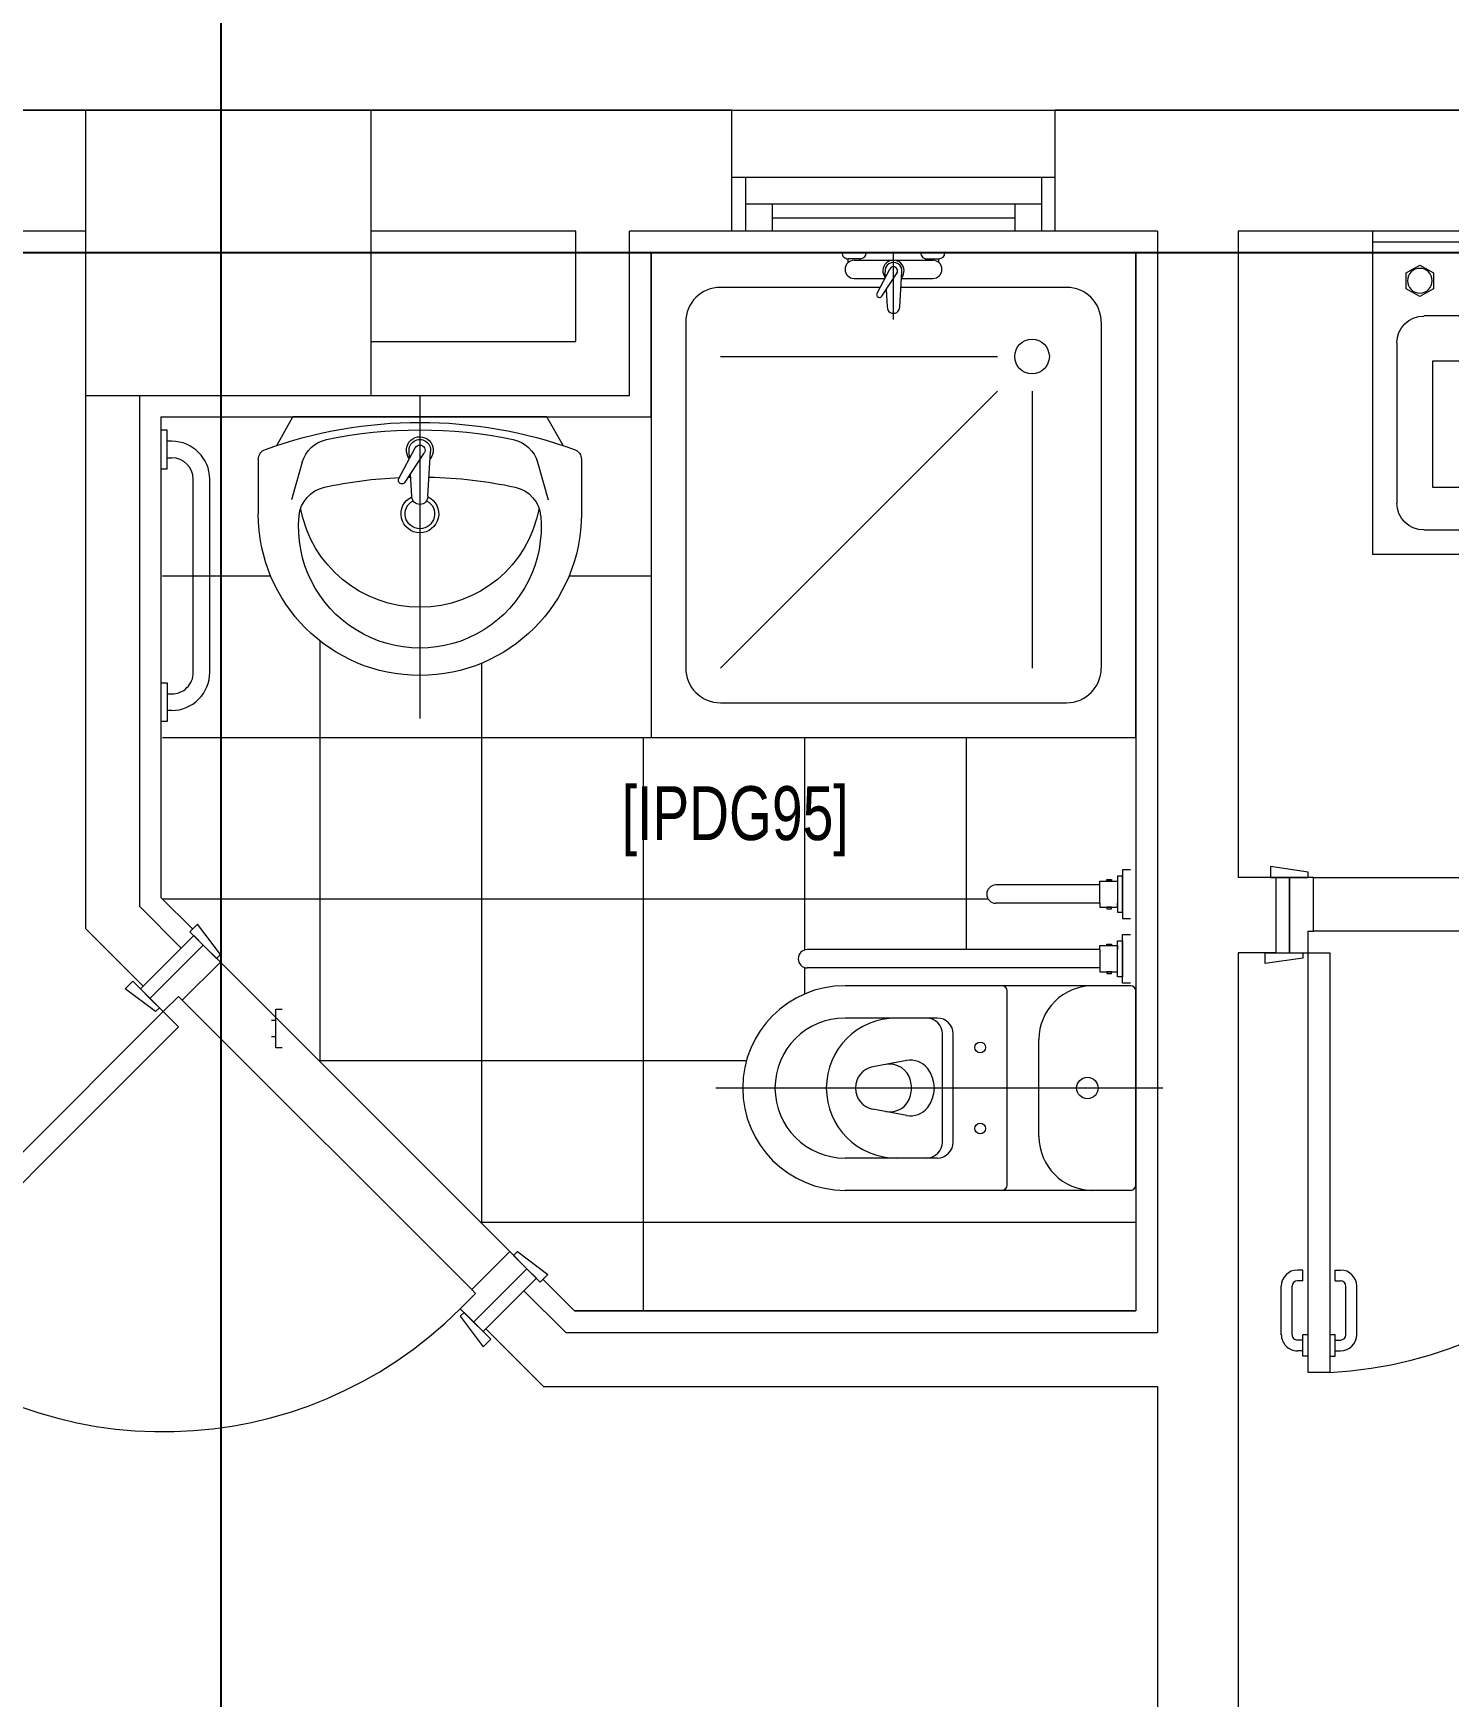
# Model space of a CAD drawing. Header units: metres. Extents: x -18745 to 220762, y -1579758 to -1356048.
# Drawn here: x 136814 to 139442, y -1429119 to -1426030 of the extents above; entities that cross this region are included whole.
import ezdxf

# ---------------------------------------------------------------- set-up
doc = ezdxf.new("R2010")
doc.units = ezdxf.units.M
doc.layers.get('0').update_dxf_attribs({"lineweight": 0})
for name, color, linetype, lineweight in [('A-100 - Copy$0$72_EGR_BASE_TEXT', 8, 'Continuous', 0), ('A-100 - Copy$0$Aluminum', 8, 'Continuous', 0), ('A-100 - Copy$0$car', 8, 'Continuous', 0), ('A-100 - Copy$0$Medical Equipment and Furniture', 8, 'Continuous', 0), ('A-100 - Copy$0$Proj', 8, 'Continuous', 0), ('A-100 - Copy$0$SANIT', 8, 'Continuous', 0), ('A-100 - Copy$0$Structure', 8, 'Continuous', 9), ('A-100 - Copy$0$Tiles', 8, 'Continuous', 0), ('A-100 - Copy$0$Walls', 8, 'Continuous', 0), ('A-100 - Copy$0$Wooden Joinery', 8, 'Continuous', 0)]:
    doc.layers.add(name, color=color, linetype=linetype, lineweight=lineweight)
doc.layers.add('A-100 - Copy$0$axes', color=8, linetype='Continuous')
doc.styles.add('A-100 - Copy$0$X3G_ENTITY_2587EA', font='swisscl.ttf', dxfattribs={"height": 200})

# ---------------------------------------------------------------- blocks, each defined once
blk = doc.blocks.new('A-100 - Copy$0$Slop Hopper')
at = {"layer": 'A-100 - Copy$0$SANIT'}
for p, q in [((1327.37, 1279.91), (1327.37, 1339.91)), ((1327.37, 1339.91), (1377.37, 1339.91)), ((1377.37, 1339.91), (1377.37, 1279.91)), ((1336.9, 1335.39), (1367.15, 1335.39)), ((1331.89, 1300.66), (1331.89, 1330.39)), ((1372.14, 1330.38), (1372.14, 1300.65)), ((1338.53, 1304.04), (1338.53, 1327.46)), ((1338.53, 1327.46), (1364.59, 1327.46)), ((1364.59, 1327.46), (1364.59, 1304.04)), ((1351.16, 1293.73), (1351.16, 1311.59)), ((1354.09, 1292.76), (1354.09, 1311.6)), ((1351.16, 1304.04), (1338.53, 1304.04)), ((1354.09, 1304.04), (1364.59, 1304.04)), ((1351.16, 1295.65), (1336.89, 1295.65)), ((1367.14, 1295.65), (1354.09, 1295.65)), ((1361.99, 1296.2), (1359.59, 1294.08)), ((1359.65, 1294.16), (1359.74, 1294.23)), ((1362.21, 1295.94), (1359.8, 1293.84)), ((1336.15, 1292.05), (1333.62, 1290.6)), ((1338.67, 1290.6), (1336.15, 1292.05)), ((1350.46, 1288.9), (1351.16, 1292.85)), ((1351.16, 1292.92), (1351.16, 1293.7)), ((1354.09, 1292.76), (1354.78, 1288.9)), ((1354.11, 1289.68), (1357.62, 1292.77)), ((1354.74, 1288.96), (1358.25, 1292.05)), ((1357.63, 1292.78), (1359.1, 1293.78)), ((1358.26, 1292.07), (1359.19, 1293.12)), ((1359.1, 1293.78), (1359.39, 1293.97)), ((1359.19, 1293.12), (1359.68, 1293.65)), ((1359.39, 1293.97), (1359.53, 1294.07)), ((1359.53, 1294.07), (1359.65, 1294.16)), ((1359.68, 1293.65), (1359.79, 1293.78)), ((1359.79, 1293.78), (1359.89, 1293.88)), ((1359.89, 1293.88), (1359.97, 1293.97)), ((1359.97, 1293.97), (1360.04, 1294.05)), ((1333.62, 1290.6), (1333.62, 1287.67)), ((1338.67, 1287.67), (1338.67, 1290.6)), ((1333.62, 1287.67), (1336.15, 1286.2)), ((1336.15, 1286.2), (1338.67, 1287.67)), ((1327.37, 1281.91), (1377.37, 1281.91)), ((1377.37, 1279.91), (1327.37, 1279.91))]:
    blk.add_line(p, q, dxfattribs=at)
blk.add_circle((1336.16, 1289.11), 2.3, dxfattribs=at)
for centre, radius, start, end in [((1336.89, 1330.38), 5, 89.9562, 179.9562), ((1367.14, 1330.38), 5, 0, 90), ((1352.31, 1315.19), 5.37, 289.1656, 257.5966), ((1352.62, 1311.59), 1.46, 359.85, 179.85), ((1336.9, 1300.66), 5, 179.9563, 269.9563), ((1367.14, 1300.65), 5, 270, 0), ((1362.07, 1296.1), 0.137, 39.4733, 129.4733), ((1362.12, 1296.06), 0.152, 310.9144, 40.9144), ((1352.63, 1292.81), 1.44, 179.0502, 359.0502), ((1352.62, 1287.73), 2.45, 100.5881, 79.4119)]:
    blk.add_arc(centre, radius, start, end, dxfattribs=at)
blk = doc.blocks.new('A-100 - Copy$0$A$C5B88081F')
at = {"layer": 'A-100 - Copy$0$car'}
for p, q in [((91.9, -7.1), (629.3, -544.5)), ((558.6, -615.2), (21.2, -77.8))]:
    blk.add_line(p, q, dxfattribs=at)
at = {"layer": 'A-100 - Copy$0$Wooden Joinery'}
for p, q in [((1102.4, 41.7), (1038.7, -21.9)), ((1158.9, 41.7), (1130.6, 13.4)), ((1151.9, 34.6), (1144.8, 41.7)), ((1166, 34.6), (1158.9, 41.7)), ((1116.5, 27.6), (1052.9, -36.1)), ((1137.7, 20.5), (1130.6, 27.6)), ((1137.7, 6.3), (1130.6, 13.4)), ((1194.3, 6.3), (1201.4, -0.7)), ((1166, -21.9), (1173.1, -29)), ((1201.4, -0.7), (1173.1, -29)), ((1180.1, -21.9), (1187.2, -29)), ((1194.3, -7.8), (1201.4, -14.9)), ((1059.9, -57.3), (1045.8, -71.4)), ((1059.9, -57.3), (1052.9, -50.2)), ((1187.2, -43.2), (1123.6, -106.8)), ((1201.4, -57.3), (1137.7, -120.9)), ((1045.8, -71.4), (1038.7, -64.4)), ((1102.4, -99.7), (1088.2, -113.9)), ((1088.2, -113.9), (1095.3, -120.9)), ((1102.4, -99.7), (1109.4, -106.8))]:
    blk.add_line(p, q, dxfattribs=at)
for points in [[(106.1, 35.4), (113.1, 42.4), (70.7, 99), (56.6, 84.9)], [(636.4, -495), (1187.2, 55.8), (1215.5, 27.6), (664.7, -523.3)], [(14.1, -70.7), (7.1, -77.8), (-49.5, -35.4), (-35.4, -21.2)], [(671.8, -530.3), (678.8, -523.3), (735.4, -565.7), (721.2, -579.8)], [(565.7, -622.3), (558.6, -629.3), (601, -685.9), (615.2, -671.8)]]:
    blk.add_lwpolyline(points, close=True, dxfattribs=at)
for points in [[(88.4, 53), (-10.6, -46), (-28.3, -28.3), (70.7, 70.7), (88.4, 53)], [(88.4, 53), (113.1, 28.3), (84.9, 0), (91.9, -7.1), (21.2, -77.8), (-10.6, -46), (88.4, 53)], [(689.4, -548), (664.7, -523.3), (636.4, -551.5), (629.3, -544.5), (558.6, -615.2), (590.4, -647), (689.4, -548)], [(689.4, -548), (590.4, -647), (608.1, -664.7), (707.1, -565.7), (689.4, -548)]]:
    blk.add_lwpolyline(points, dxfattribs=at)
for centre, radius, start, end in [((664.7, -523.3), 780, 47.9395, 135), ((1123.6, 20.5), 30, 45, 135), ((1123.6, 20.5), 10, 45, 135), ((1059.9, -43.2), 30, 135, 225), ((1180.1, -36.1), 10, 315, 45), ((1180.1, -36.1), 30, 315, 45), ((1059.9, -43.2), 10, 135, 225), ((1116.5, -99.7), 30, 225, 315), ((1116.5, -99.7), 10, 225, 315)]:
    blk.add_arc(centre, radius, start, end, dxfattribs=at)
blk = doc.blocks.new('A-100 - Copy$0$WC manta')
at = {"layer": 'A-100 - Copy$0$SANIT'}
for p, q in [((-0.12, 0.19), (0.41, 0.19)), ((-0.13, 0.18), (-0.13, -0.18)), ((0.109, 0.18), (0.109, -0.18)), ((0.239, 0.13), (0.41, 0.13)), ((0.209, 0.1), (0.209, -0.1)), ((0.229, 0.1), (0.229, -0.1)), ((0.05, 0.09), (0.05, -0.09)), ((0.2955, 0.051), (0.3581, 0.0393)), ((-0.18, 0), (0.65, 0)), ((0.2955, -0.051), (0.3581, -0.0393)), ((0.239, -0.13), (0.41, -0.13)), ((-0.12, -0.19), (0.41, -0.19))]:
    blk.add_line(p, q, dxfattribs=at)
for centre, radius in [((0.159, 0.0752), 0.01), ((-0.04, 0), 0.02), ((0.159, -0.0753), 0.01)]:
    blk.add_circle(centre, radius, dxfattribs=at)
for centre, radius, start, end in [((-0.12, 0.18), 0.01, 90, 180), ((-0.05, 0.09), 0.1, 0, 90), ((0.119, 0.18), 0.01, 90, 180), ((0.41, 0), 0.19, 270, 90), ((0.239, 0.1), 0.03, 90, 180), ((0.259, 0.1), 0.03, 90, 180), ((0.3147, 0), 0.13, 270, 90), ((0.41, 0), 0.13, 270, 90), ((0.3029, 0), 0.0588, 141.525, 218.475), ((0.2882, 0.0117), 0.04, 79.4289, 141.525), ((0.3271, 0.0044), 0.04, 79.4289, 166.4176), ((0.3507, 0), 0.04, 280.5711, 79.4289), ((0.3454, 0), 0.0588, 166.4176, 193.5824), ((0.3271, -0.0044), 0.04, 193.5824, 280.5711), ((0.2882, -0.0117), 0.04, 218.475, 280.5711), ((-0.05, -0.09), 0.1, 270, 0), ((0.239, -0.1), 0.03, 180, 270), ((0.259, -0.1), 0.03, 180, 270), ((-0.12, -0.18), 0.01, 180, 270), ((0.119, -0.18), 0.01, 180, 270)]:
    blk.add_arc(centre, radius, start, end, dxfattribs=at)
blk = doc.blocks.new('A-100 - Copy$0$lav-manta 60')
at = {"layer": 'A-100 - Copy$0$SANIT'}
for p, q in [((0, 0.04), (0, -0.56)), ((-0.2658, -0.0529), (-0.2358, 0)), ((-0.2358, 0), (0.2358, 0)), ((0.2658, -0.0529), (0.2358, 0)), ((0.0389, -0.1142), (0.0087, -0.0575)), ((-0.3, -0.0789), (-0.3, -0.18)), ((-0.2185, -0.0841), (-0.2383, -0.1537)), ((-0.015, -0.1473), (-0.0199, -0.064)), ((0.0274, -0.121), (-0.0078, -0.0673)), ((0.0191, -0.077), (0.0199, -0.064)), ((0.2185, -0.0841), (0.2383, -0.1537)), ((0.3, -0.0789), (0.3, -0.18)), ((0.015, -0.1473), (0.0174, -0.1057))]:
    blk.add_line(p, q, dxfattribs=at)
for centre, radius, start, end in [((0, -0.8557), 0.8457, 70.1771, 109.8229), ((0, -0.8696), 0.8457, 78.1914, 101.8086), ((-0.28, -0.0789), 0.02, 109.8229, 180), ((-0.1608, -0.1006), 0.06, 101.8086, 164.0794), ((0, -0.0617), 0.025, 320.7474, 220.368), ((0, -0.0617), 0.02, 353.2671, 186.682), ((0, -0.0617), 0.00966, 25.4127, 215.9577), ((0.1608, -0.1006), 0.06, 15.9206, 78.1914), ((0.28, -0.0789), 0.02, 0, 70.1771), ((0, -0.9572), 0.8457, 91.1572, 102.0883), ((0, -0.9572), 0.8457, 88.5486, 88.844), ((0.0332, -0.1176), 0.00666, 210.6852, 30.6852), ((0, -0.9572), 0.8457, 77.9117, 87.4274), ((-0.1645, -0.189), 0.06, 102.0883, 174.8142), ((0, -0.18), 0.035, 115.3106, 64.6894), ((0, -0.1473), 0.015, 180, 0), ((0.1645, -0.189), 0.06, 5.1858, 77.9117), ((0, -0.18), 0.3, 180, 0), ((0, -0.2039), 0.2252, 174.8142, 5.1858), ((0, -0.1282), 0.2252, 190.6097, 349.3903), ((0, -0.18), 0.0275, 117.1496, 62.8504)]:
    blk.add_arc(centre, radius, start, end, dxfattribs=at)
blk = doc.blocks.new('A-100 - Copy$0$SHOWER TRAY 80x80')
at = {"layer": 'A-100 - Copy$0$SANIT'}
for p, q in [((0, 0), (0, 0.8)), ((0.8, 0.8), (0, 0.8)), ((0.8, 0), (0.8, 0.8)), ((0.1143, 0.7429), (0.6857, 0.7429)), ((0.0571, 0.4124), (0.0571, 0.6857)), ((0.7429, 0.1143), (0.7429, 0.6857)), ((0.2286, 0.6286), (0.6857, 0.6286)), ((0.1714, 0.1143), (0.1714, 0.5714)), ((0.2286, 0.5714), (0.6857, 0.1143)), ((0.01, 0.455), (0.01, 0.475)), ((0.0163, 0.475), (0.01, 0.475)), ((0.0125, 0.455), (0.01, 0.455)), ((0.0125, 0.335), (0.0125, 0.465)), ((0.0425, 0.4133), (0.0425, 0.465)), ((0.0895, 0.4105), (0.0316, 0.4139)), ((0.11, 0.4), (0, 0.4)), ((0.0667, 0.3728), (0.0271, 0.3939)), ((0.0407, 0.3866), (0.0316, 0.3861)), ((0.0715, 0.3808), (0.0334, 0.4058)), ((0.0425, 0.335), (0.0425, 0.3857)), ((0.0608, 0.3878), (0.0895, 0.3895)), ((0.0571, 0.1143), (0.0571, 0.3779)), ((0.01, 0.345), (0.01, 0.325)), ((0.0125, 0.345), (0.01, 0.345)), ((0.0163, 0.325), (0.01, 0.325)), ((0.1143, 0.0571), (0.6857, 0.0571)), ((0, 0), (0.8, 0))]:
    blk.add_line(p, q, dxfattribs=at)
blk.add_circle((0.1714, 0.6286), 0.0286, dxfattribs=at)
for centre, radius, start, end in [((0.1143, 0.6857), 0.0571, 90, 180), ((0.6857, 0.6857), 0.0571, 360, 90), ((0, 0.475), 0.01, 0, 90), ((0.0275, 0.465), 0.015, 0, 180), ((0, 0.455), 0.01, 270, 0), ((0.03, 0.4), 0.0175, 49.632, 309.2526), ((0.03, 0.4), 0.014, 83.2671, 276.7329), ((0.03, 0.4), 0.00676, 54.0423, 244.5873), ((0.0895, 0.4), 0.0105, 270, 90), ((0.0691, 0.3768), 0.00467, 239.3148, 59.3148), ((0, 0.345), 0.01, 0, 90), ((0.0275, 0.335), 0.015, 180, 0), ((0, 0.325), 0.01, 270, 0), ((0.1143, 0.1143), 0.0571, 180, 270), ((0.6857, 0.1143), 0.0571, 270, 360)]:
    blk.add_arc(centre, radius, start, end, dxfattribs=at)
blk = doc.blocks.new('A-100 - Copy')
at = {"layer": 'A-100 - Copy$0$Aluminum'}
for p, q in [((138711.2, -1426297.7, 0), (138111.2, -1426297.7, 0)), ((138136.2, -1426297.7, 0), (138136.2, -1426397.7, 0)), ((138686.2, -1426297.7, 0), (138686.2, -1426397.7, 0)), ((138686.2, -1426347.7, 0), (138136.2, -1426347.7, 0)), ((138186.2, -1426347.7, 0), (138186.2, -1426397.7, 0)), ((138636.2, -1426347.7, 0), (138636.2, -1426397.7, 0)), ((138711.2, -1426397.7, 2.4), (138111.2, -1426397.7, 2.4)), ((138186.2, -1426372.7, 0), (138636.2, -1426372.7, 0))]:
    blk.add_line(p, q, dxfattribs=at)
at = {"layer": 'A-100 - Copy$0$axes'}
for p, q in [((137163.3, -1477297.4, 0), (137163.3, -1387547.7, 0)), ((178940.3, -1426437.7, 2.4), (96049.7, -1426437.7, 2.4))]:
    blk.add_line(p, q, dxfattribs=at)
at = {"layer": 'A-100 - Copy$0$Medical Equipment and Furniture', "elevation": 0}
blk.add_lwpolyline([(115563.3, -1421042.7), (122868.3, -1421042.7), (122868.3, -1426172.7), (159028.3, -1426172.7), (159136.2, -1440572.7), (159048.3, -1440572.7), (159048.3, -1440877.7)], dxfattribs=at)
at = {"layer": 'A-100 - Copy$0$Proj'}
blk.add_line((138111.2, -1426172.7, 2.4), (138711.2, -1426172.7, 2.4), dxfattribs=at)
at = {"layer": 'A-100 - Copy$0$SANIT'}
for p, q in [((137062.9, -1426767.1, 0), (137051.2, -1426767.1, 0)), ((137062.9, -1426839.1, 0), (137062.9, -1426767.1, 0)), ((137071.2, -1426787.8, 0), (137062.9, -1426787.8, 0)), ((137062.9, -1426818.4, 0), (137071.2, -1426818.4, 0)), ((137051.2, -1426839.1, 0), (137062.9, -1426839.1, 0)), ((137111.2, -1427217.6, 0), (137111.2, -1426858.1, 0)), ((137141.8, -1427217.8, 0), (137141.8, -1426858, 0)), ((137051.2, -1427236.3, 0), (137062.9, -1427236.3, 0)), ((137062.9, -1427236.3, 0), (137062.9, -1427308.3, 0)), ((137062.9, -1427257, 0), (137071.2, -1427257, 0)), ((137071.2, -1427287.6, 0), (137062.9, -1427287.6, 0)), ((137062.9, -1427308.3, 0), (137051.2, -1427308.3, 0)), ((138807.2, -1427601.3, 0), (138816, -1427601.3, 0)), ((138807.2, -1427604.3, 0), (138807.2, -1427601.3, 0)), ((138816, -1427601.3, 0), (138816, -1427604.3, 0)), ((138836.2, -1427595.3, 0), (138827.1, -1427595.3, 0)), ((138827.1, -1427595.3, 0), (138827.1, -1427662, 0)), ((138851.2, -1427583.7, 0), (138836.2, -1427583.7, 0)), ((138836.2, -1427583.7, 0), (138836.2, -1427673.7, 0)), ((138836.2, -1427662, 0), (138836.2, -1427595.3, 0)), ((138794.3, -1427611.7, 0), (138601.2, -1427611.7, 0)), ((138794.3, -1427611.7, 0), (138794.3, -1427604.3, 0)), ((138794.3, -1427604.3, 0), (138827.1, -1427604.3, 0)), ((138794.3, -1427645.7, 0), (138794.3, -1427611.7, 0)), ((138816, -1427604.3, 0), (138807.2, -1427604.3, 0)), ((138827.1, -1427604.3, 0), (138827.1, -1427611.7, 0)), ((138794.3, -1427645.7, 0), (138601.2, -1427645.7, 0)), ((138794.3, -1427645.7, 0), (138794.3, -1427653, 0)), ((138794.3, -1427653, 0), (138827.1, -1427653, 0)), ((138816, -1427653, 0), (138807.2, -1427653, 0)), ((138807.2, -1427653, 0), (138807.2, -1427656, 0)), ((138807.2, -1427656, 0), (138816, -1427656, 0)), ((138816, -1427656, 0), (138816, -1427653, 0)), ((138827.1, -1427653, 0), (138827.1, -1427645.7, 0)), ((138827.1, -1427662, 0), (138836.2, -1427662, 0)), ((138836.2, -1427673.7, 0), (138851.2, -1427673.7, 0)), ((138794.3, -1427724.3, 0), (138827.1, -1427724.3, 0)), ((138794.3, -1427731.7, 0), (138794.3, -1427724.3, 0)), ((138807.2, -1427721.3, 0), (138816, -1427721.3, 0)), ((138807.2, -1427724.3, 0), (138807.2, -1427721.3, 0)), ((138816, -1427724.3, 0), (138807.2, -1427724.3, 0)), ((138816, -1427721.3, 0), (138816, -1427724.3, 0)), ((138827.1, -1427782, 0), (138827.1, -1427715.3, 0)), ((138827.1, -1427715.3, 0), (138836.2, -1427715.3, 0)), ((138827.1, -1427724.3, 0), (138827.1, -1427731.7, 0)), ((138836.2, -1427703.7, 0), (138851.2, -1427703.7, 0)), ((138836.2, -1427793.7, 0), (138836.2, -1427703.7, 0)), ((138836.2, -1427715.3, 0), (138836.2, -1427782, 0)), ((138794.3, -1427731.7, 0), (138251.2, -1427731.7, 0)), ((138794.3, -1427731.7, 0), (138794.3, -1427765.7, 0)), ((138794.3, -1427765.7, 0), (138251.2, -1427765.7, 0)), ((138794.3, -1427765.7, 0), (138794.3, -1427773, 0)), ((138794.3, -1427773, 0), (138827.1, -1427773, 0)), ((138816, -1427773, 0), (138807.2, -1427773, 0)), ((138807.2, -1427773, 0), (138807.2, -1427776, 0)), ((138807.2, -1427776, 0), (138816, -1427776, 0)), ((138816, -1427776, 0), (138816, -1427773, 0)), ((138827.1, -1427773, 0), (138827.1, -1427765.7, 0)), ((138836.2, -1427782, 0), (138827.1, -1427782, 0)), ((138851.2, -1427793.7, 0), (138836.2, -1427793.7, 0)), ((137264.5, -1427914.1, 0), (137264.5, -1427842.1, 0)), ((137264.5, -1427842.1, 0), (137276.2, -1427842.1, 0)), ((137256.2, -1427862.8, 0), (137264.5, -1427862.8, 0)), ((137264.5, -1427893.4, 0), (137256.2, -1427893.4, 0)), ((137276.2, -1427914.1, 0), (137264.5, -1427914.1, 0))]:
    blk.add_line(p, q, dxfattribs=at)
for centre, radius, start, end in [((137071.2, -1426858.4, 0), 70.6, 359.9995, 89.9995), ((137071.2, -1426858.4, 0), 40, 359.9995, 89.9995), ((137071.2, -1427217, 0), 70.6, 270.0005, 0.0005), ((137071.2, -1427217, 0), 40, 270.0005, 0.0005), ((138601.2, -1427628.7, 0), 17, 89.9999, 269.9999), ((138251.2, -1427748.7, 0), 17, 90.0001, 270.0001)]:
    blk.add_arc(centre, radius, start, end, dxfattribs=at)
at = {"layer": 'A-100 - Copy$0$Structure', "elevation": 0}
blk.add_lwpolyline([(136911.2, -1426702.7), (137441.2, -1426702.7), (137441.2, -1426172.7), (136911.2, -1426172.7)], close=True, dxfattribs=at)
at = {"layer": 'A-100 - Copy$0$Tiles'}
for p, q in [((137961.2, -1426742.7, 0), (137961.2, -1426437.7, 0)), ((137961.2, -1426437.7, 0), (138861.2, -1426437.7, 0)), ((138861.2, -1426437.7, 0), (138861.2, -1428402.7, 0)), ((138861.2, -1426437.7, 0), (138861.2, -1428402.7, 0)), ((137051.2, -1426742.7, 0), (137051.2, -1427634.7, 0)), ((137051.2, -1426742.7, 0), (137961.2, -1426742.7, 0)), ((137054.2, -1427037.7, 2.4), (137254.8, -1427037.7, 2.4)), ((137809, -1427037.7, 2.4), (137961.2, -1427037.7, 2.4)), ((137346.2, -1427158.4, 2.4), (137346.2, -1427939.7, 2.4)), ((137646.2, -1427200, 2.4), (137646.2, -1428239.7, 2.4)), ((137054.2, -1427337.7, 2.4), (138856.2, -1427337.7, 2.4)), ((137946.2, -1427337.7, 2.4), (137946.2, -1428402.7, 2.4)), ((137946.2, -1427337.7, 2.4), (138139.2, -1427337.7, 2.4)), ((138173.2, -1427337.7, 2.4), (138214.4, -1427337.7, 2.4)), ((138246.2, -1427337.7, 2.4), (138246.2, -1427732.4, 2.4)), ((138546.2, -1427337.7, 2.4), (138546.2, -1427731.7, 2.4)), ((137110, -1427693.4, 0), (137051.2, -1427634.7, 0)), ((137054.2, -1427637.7, 2.4), (138586.8, -1427637.7, 2.4)), ((138246.2, -1427764.9, 2.4), (138246.2, -1427814.1, 2.4)), ((137344.2, -1427937.7, 2.4), (138138.2, -1427937.7, 2.4)), ((137644.2, -1428237.7, 2.4), (138861.2, -1428237.7, 2.4)), ((138696.2, -1428237.7, 2.4), (138765.6, -1428237.7, 2.4)), ((138796.2, -1428237.7, 2.4), (138856.2, -1428237.7, 2.4)), ((137819.2, -1428402.7, 0), (137760.5, -1428344, 0)), ((137819.2, -1428402.7, 0), (137760.5, -1428344, 0)), ((137819.2, -1428402.7, 0), (138861.2, -1428402.7, 0)), ((138861.2, -1428402.7, 0), (137819.2, -1428402.7, 0))]:
    blk.add_line(p, q, dxfattribs=at)
at = {"layer": 'A-100 - Copy$0$Walls'}
for p, q in [((136911.2, -1426172.7, 0), (136023.7, -1426172.7, 0)), ((138111.2, -1426172.7, 2.4), (137441.2, -1426172.7, 0)), ((138111.2, -1426397.7, 2.4), (138111.2, -1426172.7, 2.4)), ((139591.2, -1426172.7, 0), (138711.2, -1426172.7, 2.4)), ((138711.2, -1426397.7, 2.4), (138711.2, -1426172.7, 2.4)), ((136911.2, -1426397.7, 0), (136023.7, -1426397.7, 0)), ((136911.2, -1426397.7, 0), (136911.2, -1427692.7, 0)), ((137821.2, -1426397.7, 0), (137441.2, -1426397.7, 0)), ((137821.2, -1426602.7, 0), (137821.2, -1426397.7, 0)), ((137921.2, -1426702.7, 0), (137921.2, -1426397.7, 0)), ((138111.2, -1426397.7, 2.4), (137921.2, -1426397.7, 4.9)), ((138901.2, -1426397.7, 0), (138711.2, -1426397.7, 2.4)), ((138901.2, -1426397.7, 0), (138901.2, -1428442.7, 0)), ((139051.2, -1426397.7, 0), (139051.2, -1427597.7, 0)), ((139591.2, -1426397.7, 0), (139051.2, -1426397.7, 0)), ((139331.2, -1426397.7, 0), (139051.2, -1426397.7, 0)), ((139331.2, -1426437.7, 0), (138228.3, -1426437.7, 0)), ((139331.2, -1426437.7, 0), (138228.3, -1426437.7, 0)), ((137441.2, -1426602.7, 0), (137821.2, -1426602.7, 2.6)), ((137011.2, -1426702.7, 0), (137011.2, -1427651.3, 0)), ((137441.2, -1426702.7, 0), (137921.2, -1426702.7, 2.3)), ((139121.2, -1427597.7, 0), (139051.2, -1427597.7, 0)), ((139121.2, -1427597.7, 0), (139121.2, -1427737.7, 0)), ((137088.7, -1427728.8, 0), (137011.2, -1427651.3, 0)), ((137018, -1427799.5, 0), (136911.2, -1427692.7, 0)), ((137018, -1427799.5, 0), (137088.7, -1427728.8, 0)), ((139051.2, -1427737.7, 0), (139051.2, -1430092.7, 0)), ((139121.2, -1427737.7, 0), (139051.2, -1427737.7, 0)), ((137654.4, -1428435.9, 0), (137725.1, -1428365.2, 0)), ((137802.7, -1428442.7, 0), (137725.1, -1428365.2, 0)), ((137761.2, -1428542.7, 0), (137654.4, -1428435.9, 0)), ((137802.7, -1428442.7, 0), (138901.2, -1428442.7, 0)), ((137761.2, -1428542.7, 0), (138901.2, -1428542.7, 0)), ((138901.2, -1428542.7, 0), (138901.2, -1430030.6, 0))]:
    blk.add_line(p, q, dxfattribs=at)
at = {"layer": 'A-100 - Copy$0$Medical Equipment and Furniture', "xscale": -10, "yscale": 10, "zscale": 10, "rotation": 180}
blk.add_blockref('A-100 - Copy$0$Slop Hopper', (126026.8, -1413598.6, 0), dxfattribs=at)
at = {"layer": 'A-100 - Copy$0$SANIT'}
for name, p, xscale, yscale, zscale, rotation in [('A-100 - Copy$0$SHOWER TRAY 80x80', (137961.2, -1426437.7, 0), 1125.000038938183, 1125.000038938183, 1125.000038938183, 270.0000000765987), ('A-100 - Copy$0$lav-manta 60', (137531.9, -1426742.7, 0), -1000.000000000223, 1000.000000000223, 1000.000000000223, 0.001835489874011387), ('A-100 - Copy$0$WC manta', (138731.2, -1427988.7, 0), 999.9999999999995, 999.9999999999995, 999.9999999999995, 180)]:
    blk.add_blockref(name, p, dxfattribs=dict(at, xscale=xscale, yscale=yscale, zscale=zscale, rotation=rotation))
at = {"layer": 'A-100 - Copy$0$Wooden Joinery'}
for p, rotation in [((140021.2, -1427637.7, 0), 225.0000000005854), ((137720.1, -1428370.2, 0), 180)]:
    blk.add_blockref('A-100 - Copy$0$A$C5B88081F', p, dxfattribs=dict(at, rotation=rotation))
at = {"layer": 'A-100 - Copy$0$72_EGR_BASE_TEXT', "insert": (138117.3, -1427428.3, 2.4), "char_height": 100, "attachment_point": 2, "style": 'A-100 - Copy$0$X3G_ENTITY_2587EA'}
blk.add_mtext('[IPDG95]', dxfattribs=at)

msp = doc.modelspace()

# ---------------------------------------------------------------- block references
msp.add_blockref('A-100 - Copy', (0, 0))

doc.saveas('drawing.dxf')
